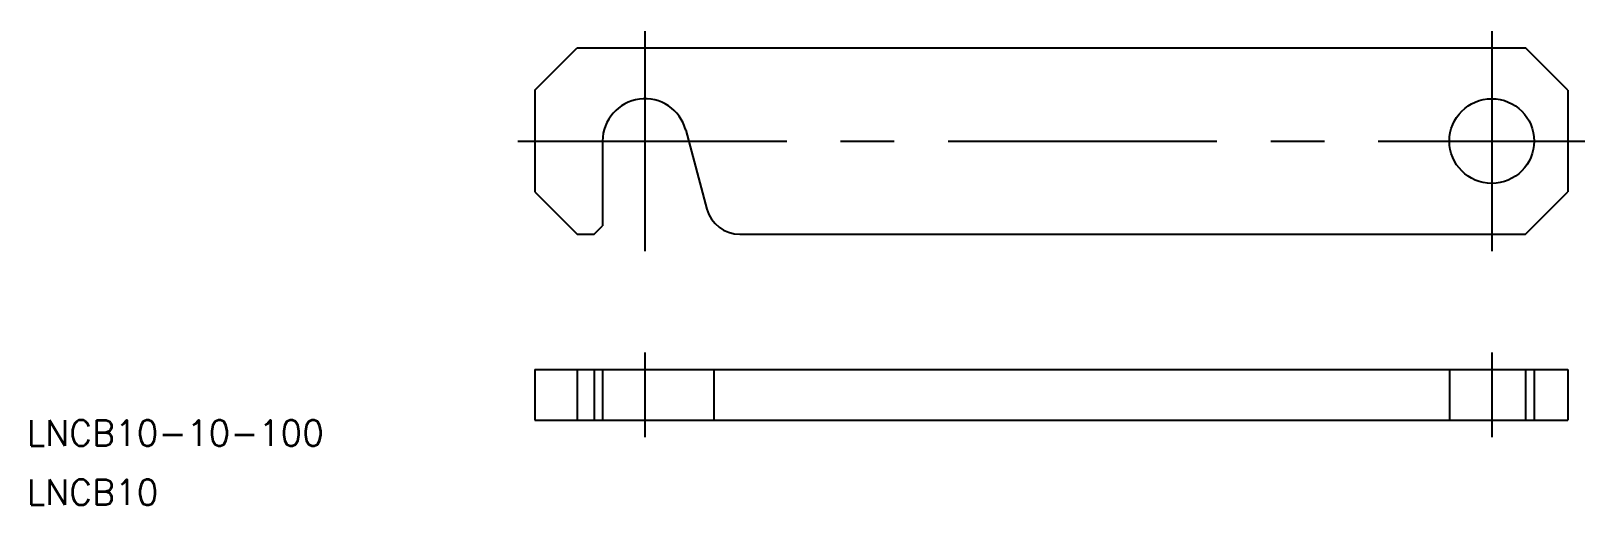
# Model space of a CAD drawing. Extents: x -72 to 111, y -43 to 13.
import ezdxf

# ---------------------------------------------------------------- set-up
doc = ezdxf.new("R2010")
doc.units = 0
doc.linetypes.add('CENTER', pattern=[50.8, 31.75, -6.35, 6.35, -6.35])
doc.linetypes.add('DASHED', pattern=[19.05, 12.7, -6.35])
doc.layers.get('0').update_dxf_attribs({"linetype": 'CONTINUOUS'})
doc.layers.add('CENTER', color=1, linetype='CENTER')
doc.styles.get("Standard").update_dxf_attribs({"font": 'txt.shx', "height": 3, "bigfont": 'bigfont.shx'})

msp = doc.modelspace()

# ---------------------------------------------------------------- linework, layer by layer
at = {"color": 7, "linetype": 'CONTINUOUS'}
for p, q in [((-13, 6), (-8, 11)), ((-8, 11), (104, 11)), ((109, 6), (104, 11)), ((-13, 6), (-13, -6)), ((109, 6), (109, -6)), ((-5, 0), (-5, -10)), ((4.83, 1.29), (7.33, -8.04)), ((-13, -6), (-8, -11)), ((104, -11), (109, -6)), ((-8, -11), (-6, -11)), ((-6, -11), (-5, -10)), ((11.19, -11), (104, -11)), ((-13, -27), (109, -27)), ((-13, -27), (-13, -33)), ((-8, -27), (-8, -33)), ((-6, -27), (-6, -33)), ((-5, -27), (-5, -33)), ((8.12, -27), (8.12, -33)), ((104, -27), (104, -33)), ((109, -27), (109, -33)), ((-13, -33), (109, -33))]:
    msp.add_line(p, q, dxfattribs=at)
at = {"color": 3, "linetype": 'DASHED'}
for p, q in [((95, -27), (95, -33)), ((105, -27), (105, -33))]:
    msp.add_line(p, q, dxfattribs=at)
at = {"color": 7, "linetype": 'CONTINUOUS'}
msp.add_circle((100, 0), 5, dxfattribs=at)
for centre, radius, start, end in [((0, 0), 5, 15, 180), ((11.19, -7), 4, 195, 270)]:
    msp.add_arc(centre, radius, start, end, dxfattribs=at)
at = {"layer": 'CENTER', "color": 1, "linetype": 'CENTER'}
for p, q in [((0, 13), (0, -13)), ((100, 13), (100, -13)), ((-15, 0), (111, 0)), ((0, -25), (0, -35)), ((100, -25), (100, -35))]:
    msp.add_line(p, q, dxfattribs=at)

# ---------------------------------------------------------------- texts
at = {"color": 7, "linetype": 'CONTINUOUS'}
for s, p in [('LNCB10-10-100', (-73, -36)), ('LNCB10', (-73, -43))]:
    msp.add_text(s, height=3, dxfattribs=at).set_placement(p)

doc.saveas('drawing.dxf')
